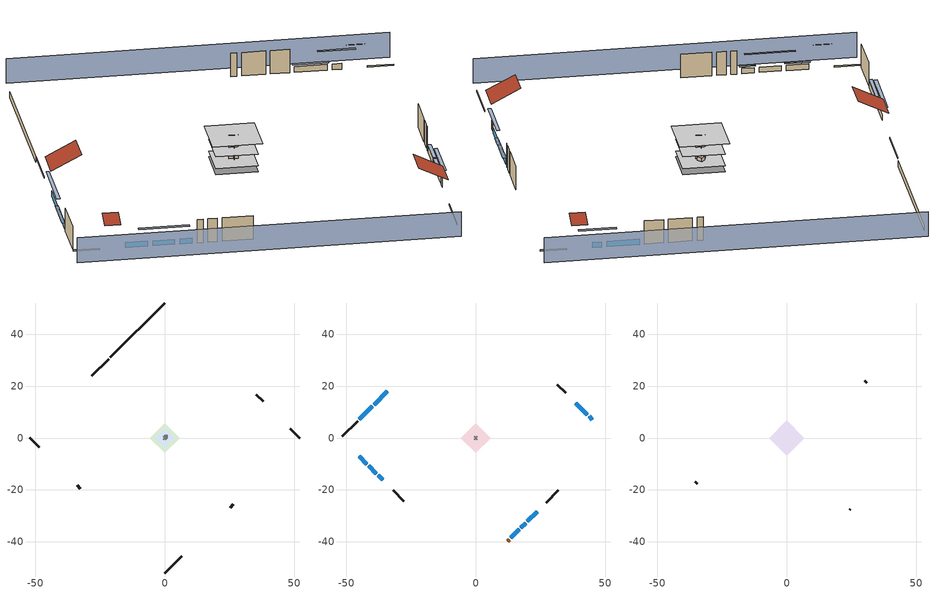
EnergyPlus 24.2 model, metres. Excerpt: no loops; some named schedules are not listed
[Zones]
central ac and furnace airloop ret air zone
 floor adiabatic (AdiabaticConst): 0,0 0,1 1,1 1,0 z0
 wall adiabatic (AdiabaticConst): 0,1 0,0 1,0 1,1 0,1 z0:1
 ceiling adiabatic (AdiabaticConst): 1,0 1,1 0,1 0,0 z1
crawlspace - vented
 floor foundation (Slab2 construction): -5.72,0 0,5.72 5.72,0 0,-5.72 z-0.91
 wall outside (RimJoist1 construction): -21.69,30.47 -28.18,23.99 z0.3:0.61
 wall outside (RimJoist2 construction): 52.17,0 48.57,3.6 z0.3:0.61
 wall outside (RimJoist3 construction): 0,-52.17 6.49,-45.68 z0.3:0.61
 wall outside (RimJoist4 construction): -52.17,0 -48.57,-3.6 z0.3:0.61
 wall foundation (FoundationWall1 construction): 0,52.17 -21.04,31.13 z-0.91:0.3
garage
 floor foundation (Slab1 construction): -3.66,0 0,3.66 3.66,0 0,-3.66 z0
 wall outside (Wall1 construction): 38.02,14.15 35.43,16.73 z0.3:5.18
 wall outside (Wall12 construction): -33.88,-18.29 -32.58,-19.58 z0.3:5.18
 wall outside (Wall2 construction): 25.26,-26.91 26.55,-25.62 z0.3:5.18
 wall to conditioned space (Wall5 construction Reversed): 0.65,0.65 -0.65,-0.65 z0.3:5.18
 wall to conditioned space (Wall6 construction Reversed): -0.65,0.65 0.65,-0.65 z0.3:5.18
conditioned space
 floor to crawlspace - vented (Floor1 construction): -5.72,0 0,5.72 5.72,0 0,-5.72 z0.3
 floor to garage (Floor2 construction): -3.66,0 0,3.66 3.66,0 0,-3.66 z0.3
 floor adiabatic (AdiabaticFloorConstruction): -5.72,0 0,5.72 5.72,0 0,-5.72 z2.74
 wall outside (AdiabaticWallConstruction 1): 12.29,-39.87 12.94,-39.23 z0.3:2.34
 wall outside (AdiabaticWallConstruction): -34.19,17.98 -39.24,12.92 / -39.9,12.27 -44.95,7.21 / 13.6,-38.57 16.82,-35.34 z0.3:1.52; -45.09,-7.07 -42.06,-10.11 / 17.48,-34.69 19.25,-32.91 / -41.4,-10.77 -38.36,-13.8 z0.3:1.43; 45.09,7.07 43.8,8.36 / 43.15,9.02 38.68,13.49 / 19.91,-32.26 23.7,-28.47 z0.3:1.49; -37.71,-14.46 -35.98,-16.18 z0.3:1.4
 wall outside (Wall3 construction): -45.61,6.56 -51.51,0.66 z0.3:5.18
 wall outside (Wall4 construction): 34.78,17.39 31.5,20.67 z0.3:5.18
 wall outside (Wall7 construction): 27.21,-24.96 31.93,-20.24 z0.3:5.18
 wall outside (Wall8 construction): -31.93,-20.24 -27.74,-24.42 z0.3:5.18
 window (WindowConstruction): -34.19,17.98 -39.24,12.92 z0.3:1.52
 window (WindowConstruction 9): -45.09,-7.07 -42.06,-10.11 z0.3:1.43
 window (WindowConstruction 1): -39.9,12.27 -44.95,7.21 z0.3:1.52
 window (WindowConstruction 2): 45.09,7.07 43.8,8.36 z0.3:1.49
 window (WindowConstruction 3): 43.15,9.02 38.68,13.49 z0.3:1.49
 window (WindowConstruction 4): 13.6,-38.57 16.82,-35.34 z0.3:1.52
 window (WindowConstruction 5): 17.48,-34.69 19.25,-32.91 z0.3:1.43
 window (WindowConstruction 6): 19.91,-32.26 23.7,-28.47 z0.3:1.49
 window (WindowConstruction 7): -41.4,-10.77 -38.36,-13.8 z0.3:1.43
 window (WindowConstruction 8): -37.71,-14.46 -35.98,-16.18 z0.3:1.4
 door (Door): 12.29,-39.87 12.94,-39.23 z0.3:2.34
 ceiling adiabatic (AdiabaticFloorConstruction): 0,-5.72 5.72,0 0,5.72 -5.72,0 z2.74
attic - vented
 floor to conditioned space (Floor3 construction Reversed): -6.79,0 0,6.79 6.79,0 0,-6.79 z5.18
 wall outside (Wall10 construction): -35.33,-16.84 -34.53,-17.63 z0.3:5.18
 wall outside (Wall11 construction): 24.36,-27.81 24.6,-27.57 z0.3:5.18
 wall outside (Wall9 construction): 30.84,21.32 30.05,22.12 z0.3:5.18
 roof outside (Roof1 construction): -33.53,18.63,5.18 -29.33,14.43,8.15 -24.64,19.13,8.15 -28.84,23.33,5.18
 roof outside (Roof2 construction): 45.75,6.42,5.18 43.81,4.48,6.55 45.98,2.32,6.55 47.91,4.26,5.18
 roof outside (Roof3 construction): -45.75,-6.42,5.18 -43.81,-4.48,6.55 -45.98,-2.32,6.55 -47.91,-4.26,5.18
 roof outside (Roof4 construction): 11.64,-40.53,5.18 7.62,-36.51,8.02 3.13,-41,8.02 7.14,-45.02,5.18
shading: -55.4,-3.23 -3.23,-55.4 / 55.4,3.23 3.23,55.4 z0:5.18; -41.18,10.98 -32.25,19.92 -32.68,20.35 -41.61,11.41 z4.27; -41.84,-10.33 -45.31,-6.86 -45.74,-7.29 -42.27,-10.76 z1.74; -45.17,7 -39.68,12.48 -40.12,12.91 -45.6,7.43 z1.83; 41.86,10.3 47.03,5.14 47.46,5.57 42.3,10.73 z4.24; 38.46,13.71 43.36,8.8 43.79,9.23 38.89,14.14 z1.8; 18.76,-33.4 11.66,-40.51 12.09,-40.94 19.19,-33.83 z4.27; 19.47,-32.7 17.27,-34.9 17.7,-35.33 19.9,-33.13 z1.74; 23.92,-28.25 19.69,-32.47 20.12,-32.9 24.35,-28.68 z1.8; -36.43,-15.74 -43.34,-8.83 -43.77,-9.26 -36.86,-16.17 z4.18; -35.77,-16.4 -37.92,-14.24 -38.35,-14.67 -36.2,-16.83 z1.71
[Building]
Building 1: Terrain=Suburbs
[Site:Location]
Portland Intl Arpt_OR: Latitude {deg}=45.59; Longitude {deg}=-122.6; Time Zone {hr}=-8; Elevation {m}=33; Keep Site Location Information=Yes
[Site:GroundTemperature:Shallow]
10.2558, 8.96328, 8.85977, 9.47314, 11.9355, 14.3863, 16.5111, 17.8571, 17.9714, 16.8767, 14.8061, 12.4304
[Site:WaterMainsTemperature]
Calculation Method=Schedule; Temperature Schedule=mains temperature schedule
[Material] Roughness=Rough; Thermal Absorptance=0.9
Name | Thickness {m} | Conductivity {W/m-K} | Density {kg/m3} | Specific Heat {J/kg-K} | Solar Absorptance | Visible Absorptance
asphalt or fiberglass shingles | 0.00635 | 0.162714 | 1121.4 | 1465.45 | 0.85 | 0.85
ceiling loosefill ins | 0.0846667 | 0.0480833 | 16.02 | 1046.75 | 0.7 | 0.7
ceiling stud and cavity | 0.1397 | 0.0920385 | 65.682 | 1177.47 | 0.7 | 0.7
concrete 4.0 in. | 0.1016 | 1.803125 | 2242.8 | 837.4 | 0.7 | 0.7
concrete 8.0 in. | 0.2032 | 1.803125 | 2242.8 | 837.4 | 0.7 | 0.7
door material | 0.04445 | 0.0612267 | 512.64 | 1214.23 | 0.7 | 0.7
floor covering | 0.0127 | 0.0433444 | 54.468 | 1339.84 | 0.6 | 0.6
floor rigid ins | 0.051816 | 0.029427 | 32.04 | 1214.23 | 0.7 | 0.7
floor rigid ins 1; wall rigid ins | 0.512978 | 0.029427 | 32.04 | 1214.23 | 0.7 | 0.7
floor stud and cavity | 0.1397 | 0.0972396 | 92.3553 | 1139.71 | 0.7 | 0.7
floor stud and cavity 1 | 0.1397 | 1.75129 | 37.0049 | 1207.88 | 0.7 | 0.7
furniture material conditioned space 1; furniture material garage 1 | 0.1524 | 0.115458 | 640.8 | 1214.23 | 0.6 | 0.6
gypsum board | 0.0127 | 0.160291 | 801 | 837.4 | 0.6 | 0.6
osb sheathing 0.5 in. | 0.0127 | 0.115458 | 512.64 | 1214.23 | 0.6 | 0.6
osb sheathing 0.5 in. 1; osb sheathing 0.5 in. 2; osb sheathing 0.5 in. 3 | 0.0127 | 0.115458 | 512.64 | 1214.23 | 0.7 | 0.7
osb sheathing 0.75 in. | 0.01905 | 0.115458 | 512.64 | 1214.23 | 0.7 | 0.7
rim joist stud and cavity | 0.0508 | 0.178688 | 50.32683 | 1063.81 | 0.6 | 0.6
roof rigid ins | 0.00281632 | 0.029427 | 32.04 | 1214.23 | 0.7 | 0.7
soil 0.5 in. | 0.0127 | 1.3848 | 1842.3 | 418.7 | 0.7 | 0.7
wall stud and cavity | 0.1397 | 0.727959 | 139.0536 | 1170.24 | 0.6 | 0.6
wall stud and cavity 1 | 0.1397 | 0.0951301 | 139.0536 | 1170.24 | 0.7 | 0.7
wall stud and cavity 2 | 0.1397 | 0.0856282 | 139.0536 | 1170.24 | 0.7 | 0.7
wall stud and cavity 3 | 0.0889 | 0.380278 | 52.3479 | 1209.89 | 0.7 | 0.7
wall stud and cavity 4 | 0.0889 | 0.391764 | 83.0341 | 1211.67 | 0.7 | 0.7
wood siding | 0.0254 | 0.102417 | 544.68 | 1172.36 | 0.85 | 0.85
wood siding 1; wood siding 2 | 0.0254 | 0.102417 | 544.68 | 1172.36 | 0.7 | 0.7
[Material:NoMass]
Adiabatic: Roughness=Rough; Thermal Resistance {m2-K/W}=176.1; Thermal Absorptance=0.9; Solar Absorptance=0.7; Visible Absorptance=0.7
[WindowMaterial:SimpleGlazingSystem]
WindowMaterial: U-Factor {W/m2-K}=4.76952; Solar Heat Gain Coefficient=0.63
[Construction]
AdiabaticConst: Adiabatic
AdiabaticFloorConstruction: floor stud and cavity 1, floor rigid ins 1, osb sheathing 0.75 in., floor covering
AdiabaticWallConstruction: wood siding 1, wall rigid ins, wall stud and cavity 3, gypsum board
AdiabaticWallConstruction 1: wood siding 2, wall rigid ins, wall stud and cavity 3, gypsum board
Door: door material
Floor1 construction; Floor2 construction: floor stud and cavity, floor rigid ins, osb sheathing 0.75 in., floor covering
Floor3 construction Reversed: gypsum board, ceiling stud and cavity, ceiling loosefill ins
FoundationWall1 construction: concrete 8.0 in.
furniture construction conditioned space 1: furniture material conditioned space 1
furniture construction garage 1: furniture material garage 1
PartitionWallConstruction: gypsum board, wall stud and cavity 4, gypsum board
RimJoist1 construction; RimJoist2 construction; RimJoist3 construction; RimJoist4 construction: wood siding, rim joist stud and cavity
Roof1 construction; Roof2 construction; Roof3 construction; Roof4 construction: asphalt or fiberglass shingles, roof rigid ins, osb sheathing 0.5 in.
Slab1 construction: concrete 4.0 in.
Slab2 construction: soil 0.5 in.
Wall1 construction; Wall2 construction: wood siding, osb sheathing 0.5 in. 1, wall stud and cavity
Wall10 construction; Wall11 construction; Wall12 construction; Wall9 construction: wood siding, osb sheathing 0.5 in. 3, wall stud and cavity
Wall3 construction; Wall4 construction: wood siding, osb sheathing 0.5 in. 1, wall stud and cavity 1, gypsum board
Wall5 construction Reversed: gypsum board, wall stud and cavity 2, osb sheathing 0.5 in. 2
Wall6 construction Reversed: gypsum board, wall stud and cavity 2, osb sheathing 0.5 in. 3
Wall7 construction; Wall8 construction: wood siding, osb sheathing 0.5 in. 3, wall stud and cavity 1, gypsum board
WindowConstruction; WindowConstruction 1; WindowConstruction 2; WindowConstruction 3; WindowConstruction 4; WindowConstruction 5; WindowConstruction 6; WindowConstruction 7; WindowConstruction 8; WindowConstruction 9: WindowMaterial
[Zone] Multiplier=1
Name | Volume {m3} | Part of Total Floor Area
attic - vented | 66.0439 | Yes
central ac and furnace airloop ret air zone | 1 | No
conditioned space | 384.656 | Yes
crawlspace - vented | 79.8535 | Yes
garage | 65.242 | Yes
[Space]
Name | Zone | Volume {m3} | Space Type
attic - vented 1 | attic - vented | 66.0439
central ac and furnace airloop ret air space | central ac and furnace airloop ret air zone |  | Plenum Space Type
conditioned space 1 | conditioned space | 384.656
crawlspace - vented 1 | crawlspace - vented | 79.8535
garage 1 | garage | 65.242
[ZoneInfiltration:EffectiveLeakageArea] Schedule=Always On Discrete
Name | Zone or Space | Effective Air Leakage Area {cm2} | Stack Coefficient | Wind Coefficient
infil attic - vented 1 | attic - vented 1 | 3074.78 | 0.000149348 | 4.23702e-05
infil garage 1 | garage 1 | 339.796 | 0.000129147 | 4.64657e-05
[ZoneMixing] Schedule=Always On Continuous; Design Flow Rate Calculation Method=Flow/Zone; Design Flow Rate {m3/s}=0
Name | Zone or Space | Source Zone or Space
whole house fan mix | attic - vented | conditioned space
central ac and furnace airloop_0 ZoneMixDZToCond mix | conditioned space | crawlspace - vented
central ac and furnace airloop_0 ZoneMixCondToDZ mix | crawlspace - vented | conditioned space
[SpaceList]
Plenum Space Type: central ac and furnace airloop ret air space
[OtherEquipment] Design Level Calculation Method=EquipmentLevel
Name | Fuel Type | Zone or ZoneList or Space or SpaceList | Schedule | Design Level {W} | Fraction Latent | Fraction Radiant | Fraction Lost
central ac and furnace airloop_0 RetCondToRP; central ac and furnace airloop_0 RetSensLkToRP | None | central ac and furnace airloop ret air space | Always On Discrete | 0 | 0 | 0 | 0
central ac and furnace airloop_0 RetLatLkToRP | None | central ac and furnace airloop ret air space | Always On Discrete | 0 | 1 | 0 | 0
central ac and furnace airloop_0 SupCondToLv; central ac and furnace airloop_0 SupSensLkToCond; mech vent house fan sensible load | None | conditioned space 1 | Always On Discrete | 0 | 0 | 0 | 0
central ac and furnace airloop_0 SupLatLkToCond; mech vent house fan latent load | None | conditioned space 1 | Always On Discrete | 0 | 1 | 0 | 0
clothes dryer 1 | Electricity | conditioned space 1 | clothes_dryer | 0 | 0.015 | 0.081 | 0.85
cooking range 1 | Electricity | conditioned space 1 | cooking_range | 0 | 0.08 | 0.432 | 0.2
general water use latent | None | conditioned space 1 | general water use schedule | 81.0615 | 1 | 0 | 0
general water use sensible | None | conditioned space 1 | general water use schedule | -79.8895 | 0 | 0.6 | 0
central ac and furnace airloop_0 RetCondToDZ; central ac and furnace airloop_0 SupCondToDZ; central ac and furnace airloop_0 SupSensLkToDZ | None | crawlspace - vented 1 | Always On Discrete | 0 | 0 | 0 | 0
central ac and furnace airloop_0 SupLatLkToDZ | None | crawlspace - vented 1 | Always On Discrete | 0 | 1 | 0 | 0
water heater energy adjustment1 | Electricity | garage 1 | Always On Discrete | 0.01 | 0 | 0 | 1
water heater lat | None | garage 1 | Always On Discrete | 0 | 1 | 0 | 0
water heater sens | None | garage 1 | Always On Discrete | 0 | 0 | 0 | 0
[SurfaceProperty:IncidentSolarMultiplier] Incident Solar Multiplier=1; Incident Solar Multiplier Schedule=trans schedule winter=0.85 summer=0.7
Window1; Window10; Window2; Window3; Window4; Window5; Window6; Window7; Window8; Window9
[InternalMass]
Name | Construction | Zone or ZoneList | Space or SpaceList | Surface Area {m2}
furniture mass conditioned space 1 | furniture construction conditioned space 1 | conditioned space | conditioned space 1 | 63.09974
partition wall mass | PartitionWallConstruction | conditioned space | conditioned space 1 | 157.749
furniture mass garage 1 | furniture construction garage 1 | garage | garage 1 | 2.67561
[Lights] Design Level Calculation Method=LightingLevel; Return Air Fraction=0; Fraction Radiant=0.6; Fraction Visible=0.2; Fraction Replaceable=1
Name | Zone or ZoneList or Space or SpaceList | Schedule | Lighting Level {W}
interior lighting | conditioned space 1 | lighting_interior | 284.807
garage lighting | garage 1 | lighting_garage | 9.98471
[People]
occupants: Zone or ZoneList or Space or SpaceList=conditioned space 1; Number of People Schedule=occupants; Number of People Calculation Method=People; Number of People=4; Fraction Radiant=0.314171; Sensible Heat Fraction=0.56303; Activity Level Schedule=occupants activity schedule; Carbon Dioxide Generation Rate {m3/s-W}=0; Enable ASHRAE 55 Comfort Warnings=No; Mean Radiant Temperature Calculation Type=EnclosureAveraged
[ElectricEquipment] Design Level Calculation Method=EquipmentLevel
Name | Zone or ZoneList or Space or SpaceList | Schedule | Design Level {W} | Fraction Latent | Fraction Radiant | Fraction Lost
ceiling fan | conditioned space 1 | ceiling_fan | 16.7833 | 0 | 0.558 | 0
clothes dryer | conditioned space 1 | clothes_dryer | 2974.67 | 0.015 | 0.081 | 0.85
clothes washer | conditioned space 1 | clothes_washer | 296.856 | 0.03 | 0.162 | 0.7
cooking range | conditioned space 1 | cooking_range | 1474.45 | 0.08 | 0.432 | 0.2
dishwasher | conditioned space 1 | dishwasher | 560.724 | 0.3 | 0.18 | 0.4
fridge | conditioned space 1 | fridge schedule | 43.7215 | 0 | 0.6 | 0
mech vent bath fan 0 | conditioned space 1 | mech vent bath fan 0 schedule | 30 | 0 | 0 | 1
mech vent house fan | conditioned space 1 | mech vent house fan schedule | 0 | 0 | 0 | 1
mech vent house fan cfis | conditioned space 1 | mech vent house fan cfis schedule | 0 | 0 | 0 | 0
mech vent range fan 0 | conditioned space 1 | mech vent range fan 0 schedule | 30 | 0 | 0 | 1
misc plug loads | conditioned space 1 | plug_loads_other | 410.521 | 0.021 | 0.558 | 0.049
misc tv | conditioned space 1 | plug_loads_tv | 742.849 | 0 | 0.6 | 0
whole house fan | conditioned space 1 | Always On Discrete | 0 | 0 | 0 | 1
freezer | garage 1 | freezer schedule | 194.914 | 0 | 0.6 | 0
[ZoneInfiltration:DesignFlowRate] Schedule=Always On Discrete
Name | Zone or ZoneList or Space or SpaceList | Design Flow Rate Calculation Method | Design Flow Rate {m3/s} | Air Changes per Hour {1/hr} | Constant Term Coefficient | Temperature Term Coefficient | Velocity Term Coefficient | Velocity Squared Term Coefficient
infil flow; natural vent flow; whole house fan flow | conditioned space 1 | Flow/Zone | 0
crawlspace_vented 1 duct leakage imbalance infil flow | crawlspace - vented 1 | Flow/Zone | 0
infil crawlspace - vented 1 | crawlspace - vented 1 | AirChanges/Hour |  | 2.6013 | 1 | 0 | 0 | 0
[SurfaceProperty:ExposedFoundationPerimeter] Exposed Perimeter Calculation Method=TotalExposedPerimeter
Name | Total Exposed Perimeter {m}
Slab2 | 29.74848
Slab1 | 14.6304
[AirLoopHVAC:ReturnPlenum]
Air Loop HVAC Return Plenum 1: Zone=central ac and furnace airloop ret air zone
[Foundation:Kiva] Wall Depth Below Slab {m}=0.2032
Name | Initial Indoor Air Temperature {C} | Wall Height Above Grade {m}
Foundation Kiva 1 | 13.4258 | 0.1016
Foundation Kiva 2 | 7.91658 | 0.3048
[Foundation:Kiva:Settings]
Soil Conductivity {W/m-K}=1.3848; Soil Density {kg/m3}=1842.3; Soil Specific Heat {J/kg-K}=418.7; Ground Solar Absorptivity=0.9; Ground Thermal Absorptivity=0.9; Ground Surface Roughness {m}=0.03; Far-Field Width {m}=40; Deep-Ground Boundary Condition=ZeroFlux; Deep-Ground Depth {m}=40; Minimum Cell Dimension {m}=0.2; Maximum Cell Growth Coefficient=3; Simulation Timestep=Timestep
[Exterior:Lights]
exterior lighting: Schedule=exterior lighting schedule; Design Level {W}=7.09205
[EnergyManagementSystem:Sensor]
Name | Output:Variable or Output:Meter Index Key | Output:Variable or Output:Meter
central_ac_and_furnace_airloop_0_DZ_T_s | crawlspace - vented | Zone Air Temperature
central_ac_and_furnace_airloop_0_DZ_W_s | crawlspace - vented | Zone Mean Air Humidity Ratio
water_heater_amb_rh | garage | Zone Air Relative Humidity
water_heater_amb_temp | garage | Zone Mean Air Temperature
[Schedule:Constant]
Name | Hourly Value
Always On Continuous; Always On Discrete; mech vent house fan schedule; mech vent house fan cfis schedule | 1
occupants activity schedule | 117.228
fridge schedule | 0
[Schedule:Week:Daily]
trans schedule winter=0.85 summer=0.7 Week Rule - Jan1-May26: trans schedule winter=0.85 summer=0.7 day, trans schedule winter=0.85 summer=0.7 day, trans schedule winter=0.85 summer=0.7 day, trans schedule winter=0.85 summer=0.7 day, trans schedule winter=0.85 summer=0.7 day, trans schedule winter=0.85 summer=0.7 day, trans schedule winter=0.85 summer=0.7 day, trans schedule winter=0.85 summer=0.7 default day, trans schedule winter=0.85 summer=0.7 default day, trans schedule winter=0.85 summer=0.7 default day, trans schedule winter=0.85 summer=0.7 default day, trans schedule winter=0.85 summer=0.7 default day
trans schedule winter=0.85 summer=0.7 Week Rule - May27-Jun2: trans schedule winter=0.85 summer=0.7 day, trans schedule winter=0.85 summer=0.7 day, trans schedule winter=0.85 summer=0.7 day, trans schedule winter=0.85 summer=0.7 day, trans schedule winter=0.85 summer=0.7 day, trans schedule winter=0.85 summer=0.7 day 1, trans schedule winter=0.85 summer=0.7 day 1, trans schedule winter=0.85 summer=0.7 default day, trans schedule winter=0.85 summer=0.7 default day, trans schedule winter=0.85 summer=0.7 default day, trans schedule winter=0.85 summer=0.7 default day, trans schedule winter=0.85 summer=0.7 default day
trans schedule winter=0.85 summer=0.7 Week Rule - Jun3-Sep29: trans schedule winter=0.85 summer=0.7 day 1, trans schedule winter=0.85 summer=0.7 day 1, trans schedule winter=0.85 summer=0.7 day 1, trans schedule winter=0.85 summer=0.7 day 1, trans schedule winter=0.85 summer=0.7 day 1, trans schedule winter=0.85 summer=0.7 day 1, trans schedule winter=0.85 summer=0.7 day 1, trans schedule winter=0.85 summer=0.7 default day, trans schedule winter=0.85 summer=0.7 default day, trans schedule winter=0.85 summer=0.7 default day, trans schedule winter=0.85 summer=0.7 default day, trans schedule winter=0.85 summer=0.7 default day
trans schedule winter=0.85 summer=0.7 Week Rule - Sep30-Oct6: trans schedule winter=0.85 summer=0.7 day 1, trans schedule winter=0.85 summer=0.7 day 2, trans schedule winter=0.85 summer=0.7 day 2, trans schedule winter=0.85 summer=0.7 day 2, trans schedule winter=0.85 summer=0.7 day 2, trans schedule winter=0.85 summer=0.7 day 2, trans schedule winter=0.85 summer=0.7 day 2, trans schedule winter=0.85 summer=0.7 default day, trans schedule winter=0.85 summer=0.7 default day, trans schedule winter=0.85 summer=0.7 default day, trans schedule winter=0.85 summer=0.7 default day, trans schedule winter=0.85 summer=0.7 default day
trans schedule winter=0.85 summer=0.7 Week Rule - Oct7-Dec31: trans schedule winter=0.85 summer=0.7 day 2, trans schedule winter=0.85 summer=0.7 day 2, trans schedule winter=0.85 summer=0.7 day 2, trans schedule winter=0.85 summer=0.7 day 2, trans schedule winter=0.85 summer=0.7 day 2, trans schedule winter=0.85 summer=0.7 day 2, trans schedule winter=0.85 summer=0.7 day 2, trans schedule winter=0.85 summer=0.7 default day, trans schedule winter=0.85 summer=0.7 default day, trans schedule winter=0.85 summer=0.7 default day, trans schedule winter=0.85 summer=0.7 default day, trans schedule winter=0.85 summer=0.7 default day
mech vent bath fan 0 schedule Week Rule - Jan1-Dec31: mech vent bath fan 0 schedule day, mech vent bath fan 0 schedule day, mech vent bath fan 0 schedule day, mech vent bath fan 0 schedule day, mech vent bath fan 0 schedule day, mech vent bath fan 0 schedule day, mech vent bath fan 0 schedule day, mech vent bath fan 0 schedule default day, mech vent bath fan 0 schedule default day, mech vent bath fan 0 schedule default day, mech vent bath fan 0 schedule default day, mech vent bath fan 0 schedule default day
mech vent range fan 0 schedule Week Rule - Jan1-Dec31: mech vent range fan 0 schedule day, mech vent range fan 0 schedule day, mech vent range fan 0 schedule day, mech vent range fan 0 schedule day, mech vent range fan 0 schedule day, mech vent range fan 0 schedule day, mech vent range fan 0 schedule day, mech vent range fan 0 schedule default day, mech vent range fan 0 schedule default day, mech vent range fan 0 schedule default day, mech vent range fan 0 schedule default day, mech vent range fan 0 schedule default day
general water use schedule Week Rule - Jan1-Dec31: general water use schedule day, general water use schedule day, general water use schedule day, general water use schedule day, general water use schedule day, general water use schedule day, general water use schedule day, general water use schedule default day, general water use schedule default day, general water use schedule default day, general water use schedule default day, general water use schedule default day
freezer schedule Week Rule - Jan1-Jan27: freezer schedule day, freezer schedule day, freezer schedule day, freezer schedule day, freezer schedule day, freezer schedule day, freezer schedule day, freezer schedule default day, freezer schedule default day, freezer schedule default day, freezer schedule default day, freezer schedule default day
freezer schedule Week Rule - Jan28-Feb3: freezer schedule day, freezer schedule day, freezer schedule day, freezer schedule day, freezer schedule day 1, freezer schedule day 1, freezer schedule day 1, freezer schedule default day, freezer schedule default day, freezer schedule default day, freezer schedule default day, freezer schedule default day
freezer schedule Week Rule - Feb4-Feb24: freezer schedule day 1, freezer schedule day 1, freezer schedule day 1, freezer schedule day 1, freezer schedule day 1, freezer schedule day 1, freezer schedule day 1, freezer schedule default day, freezer schedule default day, freezer schedule default day, freezer schedule default day, freezer schedule default day
freezer schedule Week Rule - Feb25-Mar3: freezer schedule day 1, freezer schedule day 1, freezer schedule day 1, freezer schedule day 1, freezer schedule day 2, freezer schedule day 2, freezer schedule day 2, freezer schedule default day, freezer schedule default day, freezer schedule default day, freezer schedule default day, freezer schedule default day
freezer schedule Week Rule - Mar4-May26: freezer schedule day 2, freezer schedule day 2, freezer schedule day 2, freezer schedule day 2, freezer schedule day 2, freezer schedule day 2, freezer schedule day 2, freezer schedule default day, freezer schedule default day, freezer schedule default day, freezer schedule default day, freezer schedule default day
freezer schedule Week Rule - May27-Jun2: freezer schedule day 2, freezer schedule day 2, freezer schedule day 2, freezer schedule day 2, freezer schedule day 2, freezer schedule day 3, freezer schedule day 3, freezer schedule default day, freezer schedule default day, freezer schedule default day, freezer schedule default day, freezer schedule default day
freezer schedule Week Rule - Jun3-Sep29: freezer schedule day 3, freezer schedule day 3, freezer schedule day 3, freezer schedule day 3, freezer schedule day 3, freezer schedule day 3, freezer schedule day 3, freezer schedule default day, freezer schedule default day, freezer schedule default day, freezer schedule default day, freezer schedule default day
freezer schedule Week Rule - Sep30-Oct6: freezer schedule day 3, freezer schedule day 4, freezer schedule day 4, freezer schedule day 4, freezer schedule day 4, freezer schedule day 4, freezer schedule day 4, freezer schedule default day, freezer schedule default day, freezer schedule default day, freezer schedule default day, freezer schedule default day
freezer schedule Week Rule - Oct7-Oct27: freezer schedule day 4, freezer schedule day 4, freezer schedule day 4, freezer schedule day 4, freezer schedule day 4, freezer schedule day 4, freezer schedule day 4, freezer schedule default day, freezer schedule default day, freezer schedule default day, freezer schedule default day, freezer schedule default day
freezer schedule Week Rule - Oct28-Nov3: freezer schedule day 4, freezer schedule day 4, freezer schedule day 4, freezer schedule day 4, freezer schedule day 5, freezer schedule day 5, freezer schedule day 5, freezer schedule default day, freezer schedule default day, freezer schedule default day, freezer schedule default day, freezer schedule default day
freezer schedule Week Rule - Nov4-Nov24: freezer schedule day 5, freezer schedule day 5, freezer schedule day 5, freezer schedule day 5, freezer schedule day 5, freezer schedule day 5, freezer schedule day 5, freezer schedule default day, freezer schedule default day, freezer schedule default day, freezer schedule default day, freezer schedule default day
freezer schedule Week Rule - Nov25-Dec1: freezer schedule day 5, freezer schedule day 5, freezer schedule day 5, freezer schedule day 5, freezer schedule day 5, freezer schedule day 5, freezer schedule day 6, freezer schedule default day, freezer schedule default day, freezer schedule default day, freezer schedule default day, freezer schedule default day
freezer schedule Week Rule - Dec2-Dec31: freezer schedule day 6, freezer schedule day 6, freezer schedule day 6, freezer schedule day 6, freezer schedule day 6, freezer schedule day 6, freezer schedule day 6, freezer schedule default day, freezer schedule default day, freezer schedule default day, freezer schedule default day, freezer schedule default day
exterior lighting schedule Week Rule - Jan1-Jan27: exterior lighting schedule day, exterior lighting schedule day, exterior lighting schedule day, exterior lighting schedule day, exterior lighting schedule day, exterior lighting schedule day, exterior lighting schedule day, exterior lighting schedule default day, exterior lighting schedule default day, exterior lighting schedule default day, exterior lighting schedule default day, exterior lighting schedule default day
exterior lighting schedule Week Rule - Jan28-Feb3: exterior lighting schedule day, exterior lighting schedule day, exterior lighting schedule day, exterior lighting schedule day, exterior lighting schedule day 1, exterior lighting schedule day 1, exterior lighting schedule day 1, exterior lighting schedule default day, exterior lighting schedule default day, exterior lighting schedule default day, exterior lighting schedule default day, exterior lighting schedule default day
exterior lighting schedule Week Rule - Feb4-Feb24: exterior lighting schedule day 1, exterior lighting schedule day 1, exterior lighting schedule day 1, exterior lighting schedule day 1, exterior lighting schedule day 1, exterior lighting schedule day 1, exterior lighting schedule day 1, exterior lighting schedule default day, exterior lighting schedule default day, exterior lighting schedule default day, exterior lighting schedule default day, exterior lighting schedule default day
exterior lighting schedule Week Rule - Feb25-Mar3: exterior lighting schedule day 1, exterior lighting schedule day 1, exterior lighting schedule day 1, exterior lighting schedule day 1, exterior lighting schedule day 2, exterior lighting schedule day 2, exterior lighting schedule day 2, exterior lighting schedule default day, exterior lighting schedule default day, exterior lighting schedule default day, exterior lighting schedule default day, exterior lighting schedule default day
exterior lighting schedule Week Rule - Mar4-Mar31: exterior lighting schedule day 2, exterior lighting schedule day 2, exterior lighting schedule day 2, exterior lighting schedule day 2, exterior lighting schedule day 2, exterior lighting schedule day 2, exterior lighting schedule day 2, exterior lighting schedule default day, exterior lighting schedule default day, exterior lighting schedule default day, exterior lighting schedule default day, exterior lighting schedule default day
exterior lighting schedule Week Rule - Apr1-Apr28: exterior lighting schedule day 3, exterior lighting schedule day 3, exterior lighting schedule day 3, exterior lighting schedule day 3, exterior lighting schedule day 3, exterior lighting schedule day 3, exterior lighting schedule day 3, exterior lighting schedule default day, exterior lighting schedule default day, exterior lighting schedule default day, exterior lighting schedule default day, exterior lighting schedule default day
exterior lighting schedule Week Rule - Apr29-May5: exterior lighting schedule day 3, exterior lighting schedule day 3, exterior lighting schedule day 4, exterior lighting schedule day 4, exterior lighting schedule day 4, exterior lighting schedule day 4, exterior lighting schedule day 4, exterior lighting schedule default day, exterior lighting schedule default day, exterior lighting schedule default day, exterior lighting schedule default day, exterior lighting schedule default day
exterior lighting schedule Week Rule - May6-May26: exterior lighting schedule day 4, exterior lighting schedule day 4, exterior lighting schedule day 4, exterior lighting schedule day 4, exterior lighting schedule day 4, exterior lighting schedule day 4, exterior lighting schedule day 4, exterior lighting schedule default day, exterior lighting schedule default day, exterior lighting schedule default day, exterior lighting schedule default day, exterior lighting schedule default day
exterior lighting schedule Week Rule - May27-Jun2: exterior lighting schedule day 4, exterior lighting schedule day 4, exterior lighting schedule day 4, exterior lighting schedule day 4, exterior lighting schedule day 4, exterior lighting schedule day 5, exterior lighting schedule day 5, exterior lighting schedule default day, exterior lighting schedule default day, exterior lighting schedule default day, exterior lighting schedule default day, exterior lighting schedule default day
exterior lighting schedule Week Rule - Jun3-Jun30: exterior lighting schedule day 5, exterior lighting schedule day 5, exterior lighting schedule day 5, exterior lighting schedule day 5, exterior lighting schedule day 5, exterior lighting schedule day 5, exterior lighting schedule day 5, exterior lighting schedule default day, exterior lighting schedule default day, exterior lighting schedule default day, exterior lighting schedule default day, exterior lighting schedule default day
exterior lighting schedule Week Rule - Jul1-Jul28: exterior lighting schedule day 6, exterior lighting schedule day 6, exterior lighting schedule day 6, exterior lighting schedule day 6, exterior lighting schedule day 6, exterior lighting schedule day 6, exterior lighting schedule day 6, exterior lighting schedule default day, exterior lighting schedule default day, exterior lighting schedule default day, exterior lighting schedule default day, exterior lighting schedule default day
exterior lighting schedule Week Rule - Jul29-Aug4: exterior lighting schedule day 6, exterior lighting schedule day 6, exterior lighting schedule day 6, exterior lighting schedule day 7, exterior lighting schedule day 7, exterior lighting schedule day 7, exterior lighting schedule day 7, exterior lighting schedule default day, exterior lighting schedule default day, exterior lighting schedule default day, exterior lighting schedule default day, exterior lighting schedule default day
exterior lighting schedule Week Rule - Aug5-Aug25: exterior lighting schedule day 7, exterior lighting schedule day 7, exterior lighting schedule day 7, exterior lighting schedule day 7, exterior lighting schedule day 7, exterior lighting schedule day 7, exterior lighting schedule day 7, exterior lighting schedule default day, exterior lighting schedule default day, exterior lighting schedule default day, exterior lighting schedule default day, exterior lighting schedule default day
[Schedule:Year]
trans schedule winter=0.85 summer=0.7: trans schedule winter=0.85 summer=0.7 Week Rule - Jan1-May26, 1, 1, 5, 26, trans schedule winter=0.85 summer=0.7 Week Rule - May27-Jun2, 5, 27, 6, 2, trans schedule winter=0.85 summer=0.7 Week Rule - Jun3-Sep29, 6, 3, 9, 29, trans schedule winter=0.85 summer=0.7 Week Rule - Sep30-Oct6, 9, 30, 10, 6, trans schedule winter=0.85 summer=0.7 Week Rule - Oct7-Dec31, 10, 7, 12, 31
mech vent bath fan 0 schedule: mech vent bath fan 0 schedule Week Rule - Jan1-Dec31, 1, 1, 12, 31
mech vent range fan 0 schedule: mech vent range fan 0 schedule Week Rule - Jan1-Dec31, 1, 1, 12, 31
general water use schedule: general water use schedule Week Rule - Jan1-Dec31, 1, 1, 12, 31
freezer schedule: freezer schedule Week Rule - Jan1-Jan27, 1, 1, 1, 27, freezer schedule Week Rule - Jan28-Feb3, 1, 28, 2, 3, freezer schedule Week Rule - Feb4-Feb24, 2, 4, 2, 24, freezer schedule Week Rule - Feb25-Mar3, 2, 25, 3, 3, freezer schedule Week Rule - Mar4-May26, 3, 4, 5, 26, freezer schedule Week Rule - May27-Jun2, 5, 27, 6, 2, freezer schedule Week Rule - Jun3-Sep29, 6, 3, 9, 29, freezer schedule Week Rule - Sep30-Oct6, 9, 30, 10, 6, freezer schedule Week Rule - Oct7-Oct27, 10, 7, 10, 27, freezer schedule Week Rule - Oct28-Nov3, 10, 28, 11, 3, freezer schedule Week Rule - Nov4-Nov24, 11, 4, 11, 24, freezer schedule Week Rule - Nov25-Dec1, 11, 25, 12, 1, freezer schedule Week Rule - Dec2-Dec31, 12, 2, 12, 31
exterior lighting schedule: exterior lighting schedule Week Rule - Jan1-Jan27, 1, 1, 1, 27, exterior lighting schedule Week Rule - Jan28-Feb3, 1, 28, 2, 3, exterior lighting schedule Week Rule - Feb4-Feb24, 2, 4, 2, 24, exterior lighting schedule Week Rule - Feb25-Mar3, 2, 25, 3, 3, exterior lighting schedule Week Rule - Mar4-Mar31, 3, 4, 3, 31, exterior lighting schedule Week Rule - Apr1-Apr28, 4, 1, 4, 28, exterior lighting schedule Week Rule - Apr29-May5, 4, 29, 5, 5, exterior lighting schedule Week Rule - May6-May26, 5, 6, 5, 26, exterior lighting schedule Week Rule - May27-Jun2, 5, 27, 6, 2, exterior lighting schedule Week Rule - Jun3-Jun30, 6, 3, 6, 30, exterior lighting schedule Week Rule - Jul1-Jul28, 7, 1, 7, 28, exterior lighting schedule Week Rule - Jul29-Aug4, 7, 29, 8, 4, exterior lighting schedule Week Rule - Aug5-Aug25, 8, 5, 8, 25, exterior lighting schedule Week Rule - Aug26-Sep1, 8, 26, 9, 1, exterior lighting schedule Week Rule - Sep2-Sep29, 9, 2, 9, 29, exterior lighting schedule Week Rule - Sep30-Oct6, 9, 30, 10, 6, exterior lighting schedule Week Rule - Oct7-Oct27, 10, 7, 10, 27, exterior lighting schedule Week Rule - Oct28-Nov3, 10, 28, 11, 3, exterior lighting schedule Week Rule - Nov4-Nov24, 11, 4, 11, 24, exterior lighting schedule Week Rule - Nov25-Dec1, 11, 25, 12, 1, exterior lighting schedule Week Rule - Dec2-Dec31, 12, 2, 12, 31
[Schedule:File] File=in.schedules.csv; Rows to Skip at Top=1; Number of Hours of Data=8760; Column Separator=Comma; Interpolate to Timestep=Yes; Minutes per Item=15; Adjust Schedule for Daylight Savings=Yes
Name | Column Number
lighting_interior | 5
occupants | 1
ceiling_fan | 4
clothes_dryer | 11
clothes_washer | 10
cooking_range | 12
dishwasher | 8
plug_loads_other | 2
plug_loads_tv | 3
lighting_garage | 6
[Schedule:Compact]
mains temperature schedule: Through: 01/01, For: AllDays, Until: 24:00, 13.0633, Through: 01/02, For: AllDays, Until: 24:00, 13.0189, Through: 01/03, For: AllDays, Until: 24:00, 12.975, Through: 01/04, For: AllDays, Until: 24:00, 12.9328, Through: 01/05, For: AllDays, Until: 24:00, 12.8917, Through: 01/06, For: AllDays, Until: 24:00, 12.8517, Through: 01/07, For: AllDays, Until: 24:00, 12.8122, Through: 01/08, For: AllDays, Until: 24:00, 12.7744, Through: 01/09, For: AllDays, Until: 24:00, 12.7378, Through: 01/10, For: AllDays, Until: 24:00, 12.7017, Through: 01/11, For: AllDays, Until: 24:00, 12.6672, Through: 01/12, For: AllDays, Until: 24:00, 12.6339, Through: 01/13, For: AllDays, Until: 24:00, 12.6017, Through: 01/14, For: AllDays, Until: 24:00, 12.5706, Through: 01/15, For: AllDays, Until: 24:00, 12.5411, Through: 01/16, For: AllDays, Until: 24:00, 12.5122, Through: 01/17, For: AllDays, Until: 24:00, 12.485, Through: 01/18, For: AllDays, Until: 24:00, 12.4583, Through: 01/19, For: AllDays, Until: 24:00, 12.4333, Through: 01/20, For: AllDays, Until: 24:00, 12.41, Through: 01/21, For: AllDays, Until: 24:00, 12.3872, Through: 01/22, For: AllDays, Until: 24:00, 12.3661, Through: 01/23, For: AllDays, Until: 24:00, 12.3456, Through: 01/24, For: AllDays, Until: 24:00, 12.3272, Through: 01/25, For: AllDays, Until: 24:00, 12.3094, Through: 01/26, For: AllDays, Until: 24:00, 12.2933, Through: 01/27, For: AllDays, Until: 24:00, 12.2783, Through: 01/28, For: AllDays, Until: 24:00, 12.2644, Through: 01/29, For: AllDays, Until: 24:00, 12.2517, Through: 01/30, For: AllDays, Until: 24:00, 12.2406, Through: 01/31, For: AllDays, Until: 24:00, 12.2306, Through: 02/01, For: AllDays, Until: 24:00, 12.2222, Through: 02/02, For: AllDays, Until: 24:00, 12.215, Through: 02/03, For: AllDays, Until: 24:00, 12.2089, Through: 02/04, For: AllDays, Until: 24:00, 12.2039, Through: 02/05, For: AllDays, Until: 24:00, 12.2006, Through: 02/06, For: AllDays, Until: 24:00, 12.1983, Through: 02/07, For: AllDays, Until: 24:00, 12.1978, Through: 02/08, For: AllDays, Until: 24:00, 12.1978, Through: 02/09, For: AllDays, Until: 24:00, 12.2, Through: 02/10, For: AllDays, Until: 24:00, 12.2028, Through: 02/11, For: AllDays, Until: 24:00, 12.2072, Through: 02/12, For: AllDays, Until: 24:00, 12.2128, Through: 02/13, For: AllDays, Until: 24:00, 12.2194, Through: 02/14, For: AllDays, Until: 24:00, 12.2278, Through: 02/15, For: AllDays, Until: 24:00, 12.2372, Through: 02/16, For: AllDays, Until: 24:00, 12.2483, Through: 02/17, For: AllDays, Until: 24:00, 12.26, Through: 02/18, For: AllDays, Until: 24:00, 12.2733, Through: 02/19, For: AllDays, Until: 24:00, 12.2883, Through: 02/20, For: AllDays, Until: 24:00, 12.3039, Through: 02/21, For: AllDays, Until: 24:00, 12.3211, Through: 02/22, For: AllDays, Until: 24:00, 12.3394, Through: 02/23, For: AllDays, Until: 24:00, 12.3594, Through: 02/24, For: AllDays, Until: 24:00, 12.38, Through: 02/25, For: AllDays, Until: 24:00, 12.4022, Through: 02/26, For: AllDays, Until: 24:00, 12.4256, Through: 02/27, For: AllDays, Until: 24:00, 12.4506, Through: 02/28, For: AllDays, Until: 24:00, 12.4761, Through: 03/01, For: AllDays, Until: 24:00, 12.5033, Through: 03/02, For: AllDays, Until: 24:00, 12.5317, Through: 03/03, For: AllDays, Until: 24:00, 12.5611, Through: 03/04, For: AllDays, Until: 24:00, 12.5917, Through: 03/05, For: AllDays, Until: 24:00, 12.6233, Through: 03/06, For: AllDays, Until: 24:00, 12.6567, Through: 03/07, For: AllDays, Until: 24:00, 12.6906, Through: 03/08, For: AllDays, Until: 24:00, 12.7261, Through: 03/09, For: AllDays, Until: 24:00, 12.7628, Through: 03/10, For: AllDays, Until: 24:00, 12.8, Through: 03/11, For: AllDays, Until: 24:00, 12.8389, Through: 03/12, For: AllDays, Until: 24:00, 12.8789, Through: 03/13, For: AllDays, Until: 24:00, 12.9194, Through: 03/14, For: AllDays, Until: 24:00, 12.9617, Through: 03/15, For: AllDays, Until: 24:00, 13.0044, Through: 03/16, For: AllDays, Until: 24:00, 13.0489, Through: 03/17, For: AllDays, Until: 24:00, 13.0939, Through: 03/18, For: AllDays, Until: 24:00, 13.14, Through: 03/19, For: AllDays, Until: 24:00, 13.1872, Through: 03/20, For: AllDays, Until: 24:00, 13.2356, Through: 03/21, For: AllDays, Until: 24:00, 13.285, Through: 03/22, For: AllDays, Until: 24:00, 13.335, Through: 03/23, For: AllDays, Until: 24:00, 13.3861, Through: 03/24, For: AllDays, Until: 24:00, 13.4383, Through: 03/25, For: AllDays, Until: 24:00, 13.4911, Through: 03/26, For: AllDays, Until: 24:00, 13.545, Through: 03/27, For: AllDays, Until: 24:00, 13.6, Through: 03/28, For: AllDays, Until: 24:00, 13.6556, Through: 03/29, For: AllDays, Until: 24:00, 13.7122, Through: 03/30, For: AllDays, Until: 24:00, 13.77, Through: 03/31, For: AllDays, Until: 24:00, 13.8283, Through: 04/01, For: AllDays, Until: 24:00, 13.8872, Through: 04/02, For: AllDays, Until: 24:00, 13.9472, Through: 04/03, For: AllDays, Until: 24:00, 14.0078, Through: 04/04, For: AllDays, Until: 24:00, 14.0689, Through: 04/05, For: AllDays, Until: 24:00, 14.1311, Through: 04/06, For: AllDays, Until: 24:00, 14.1944, Through: 04/07, For: AllDays, Until: 24:00, 14.2578, Through: 04/08, For: AllDays, Until: 24:00, 14.3222, Through: 04/09, For: AllDays, Until: 24:00, 14.3872, Through: 04/10, For: AllDays, Until: 24:00, 14.4528, Through: 04/11, For: AllDays, Until: 24:00, 14.5189, Through: 04/12, For: AllDays, Until: 24:00, 14.5856, Through: 04/13, For: AllDays, Until: 24:00, 14.6533, Through: 04/14, For: AllDays, Until: 24:00, 14.7211, Through: 04/15, For: AllDays, Until: 24:00, 14.7894, Through: 04/16, For: AllDays, Until: 24:00, 14.8589, Through: 04/17, For: AllDays, Until: 24:00, 14.9283, Through: 04/18, For: AllDays, Until: 24:00, 14.9983, Through: 04/19, For: AllDays, Until: 24:00, 15.0689, Through: 04/20, For: AllDays, Until: 24:00, 15.14, Through: 04/21, For: AllDays, Until: 24:00, 15.2111, Through: 04/22, For: AllDays, Until: 24:00, 15.2833, Through: 04/23, For: AllDays, Until: 24:00, 15.3556, Through: 04/24, For: AllDays, Until: 24:00, 15.4278, Through: 04/25, For: AllDays, Until: 24:00, 15.5006, Through: 04/26, For: AllDays, Until: 24:00, 15.5739, Through: 04/27, For: AllDays, Until: 24:00, 15.6478, Through: 04/28, For: AllDays, Until: 24:00, 15.7211, Through: 04/29, For: AllDays, Until: 24:00, 15.7956, Through: 04/30, For: AllDays, Until: 24:00, 15.8694, Through: 05/01, For: AllDays, Until: 24:00, 15.9439, Through: 05/02, For: AllDays, Until: 24:00, 16.0189, Through: 05/03, For: AllDays, Until: 24:00, 16.0939, Through: 05/04, For: AllDays, Until: 24:00, 16.1689, Through: 05/05, For: AllDays, Until: 24:00, 16.2439, Through: 05/06, For: AllDays, Until: 24:00, 16.3189, Through: 05/07, For: AllDays, Until: 24:00, 16.3944, Through: 05/08, For: AllDays, Until: 24:00, 16.4694, Through: 05/09, For: AllDays, Until: 24:00, 16.545, Through: 05/10, For: AllDays, Until: 24:00, 16.6206, Through: 05/11, For: AllDays, Until: 24:00, 16.6956, Through: 05/12, For: AllDays, Until: 24:00, 16.7711, Through: 05/13, For: AllDays, Until: 24:00, 16.8461, Through: 05/14, For: AllDays, Until: 24:00, 16.9217, Through: 05/15, For: AllDays, Until: 24:00, 16.9967, Through: 05/16, For: AllDays, Until: 24:00, 17.0717, Through: 05/17, For: AllDays, Until: 24:00, 17.1467, Through: 05/18, For: AllDays, Until: 24:00, 17.2211, Through: 05/19, For: AllDays, Until: 24:00, 17.2956, Through: 05/20, For: AllDays, Until: 24:00, 17.37, Through: 05/21, For: AllDays, Until: 24:00, 17.4439, Through: 05/22, For: AllDays, Until: 24:00, 17.5178, Through: 05/23, For: AllDays, Until: 24:00, 17.5911, Through: 05/24, For: AllDays, Until: 24:00, 17.6644, Through: 05/25, For: AllDays, Until: 24:00, 17.7372, Through: 05/26, For: AllDays, Until: 24:00, 17.8094, Through: 05/27, For: AllDays, Until: 24:00, 17.8817, Through: 05/28, For: AllDays, Until: 24:00, 17.9533, Through: 05/29, For: AllDays, Until: 24:00, 18.025, Through: 05/30, For: AllDays, Until: 24:00, 18.0961, Through: 05/31, For: AllDays, Until: 24:00, 18.1661, Through: 06/01, For: AllDays, Until: 24:00, 18.2361, Through: 06/02, For: AllDays, Until: 24:00, 18.3061, Through: 06/03, For: AllDays, Until: 24:00, 18.375, Through: 06/04, For: AllDays, Until: 24:00, 18.4433, Through: 06/05, For: AllDays, Until: 24:00, 18.5111, Through: 06/06, For: AllDays, Until: 24:00, 18.5789, Through: 06/07, For: AllDays, Until: 24:00, 18.6456, Through: 06/08, For: AllDays, Until: 24:00, 18.7117, Through: 06/09, For: AllDays, Until: 24:00, 18.7772, Through: 06/10, For: AllDays, Until: 24:00, 18.8417, Through: 06/11, For: AllDays, Until: 24:00, 18.9061, Through: 06/12, For: AllDays, Until: 24:00, 18.9694, Through: 06/13, For: AllDays, Until: 24:00, 19.0322, Through: 06/14, For: AllDays, Until: 24:00, 19.0944, Through: 06/15, For: AllDays, Until: 24:00, 19.1556, Through: 06/16, For: AllDays, Until: 24:00, 19.2167, Through: 06/17, For: AllDays, Until: 24:00, 19.2761, Through: 06/18, For: AllDays, Until: 24:00, 19.335, Through: 06/19, For: AllDays, Until: 24:00, 19.3933, Through: 06/20, For: AllDays, Until: 24:00, 19.4506, Through: 06/21, For: AllDays, Until: 24:00, 19.5072, Through: 06/22, For: AllDays, Until: 24:00, 19.5628, Through: 06/23, For: AllDays, Until: 24:00, 19.6172, Through: 06/24, For: AllDays, Until: 24:00, 19.6711, Through: 06/25, For: AllDays, Until: 24:00, 19.7244, Through: 06/26, For: AllDays, Until: 24:00, 19.7761, Through: 06/27, For: AllDays, Until: 24:00, 19.8272, Through: 06/28, For: AllDays, Until: 24:00, 19.8772, Through: 06/29, For: AllDays, Until: 24:00, 19.9267, Through: 06/30, For: AllDays, Until: 24:00, 19.9744, Through: 07/01, For: AllDays, Until: 24:00, 20.0217, Through: 07/02, For: AllDays, Until: 24:00, 20.0678, Through: 07/03, For: AllDays, Until: 24:00, 20.1128, Through: 07/04, For: AllDays, Until: 24:00, 20.1567, Through: 07/05, For: AllDays, Until: 24:00, 20.1994, Through: 07/06, For: AllDays, Until: 24:00, 20.2417, Through: 07/07, For: AllDays, Until: 24:00, 20.2822, Through: 07/08, For: AllDays, Until: 24:00, 20.3222, Through: 07/09, For: AllDays, Until: 24:00, 20.3606, Through: 07/10, For: AllDays, Until: 24:00, 20.3978, Through: 07/11, For: AllDays, Until: 24:00, 20.4344, Through: 07/12, For: AllDays, Until: 24:00, 20.4694, Through: 07/13, For: AllDays, Until: 24:00, 20.5033, Through: 07/14, For: AllDays, Until: 24:00, 20.5367, Through: 07/15, For: AllDays, Until: 24:00, 20.5683, Through: 07/16, For: AllDays, Until: 24:00, 20.5983, Through: 07/17, For: AllDays, Until: 24:00, 20.6278, Through: 07/18, For: AllDays, Until: 24:00, 20.6561, Through: 07/19, For: AllDays, Until: 24:00, 20.6828, Through: 07/20, For: AllDays, Until: 24:00, 20.7089, Through: 07/21, For: AllDays, Until: 24:00, 20.7333, Through: 07/22, For: AllDays, Until: 24:00, 20.7561, Through: 07/23, For: AllDays, Until: 24:00, 20.7783, Through: 07/24, For: AllDays, Until: 24:00, 20.7989, Through: 07/25, For: AllDays, Until: 24:00, 20.8189, Through: 07/26, For: AllDays, Until: 24:00, 20.8367, Through: 07/27, For: AllDays, Until: 24:00, 20.8539, Through: 07/28, For: AllDays, Until: 24:00, 20.8694, Through: 07/29, For: AllDays, Until: 24:00, 20.8839, Through: 07/30, For: AllDays, Until: 24:00, 20.8972, Through: 07/31, For: AllDays, Until: 24:00, 20.9094, Through: 08/01, For: AllDays, Until: 24:00, 20.92, Through: 08/02, For: AllDays, Until: 24:00, 20.9289, Through: 08/03, For: AllDays, Until: 24:00, 20.9372, Through: 08/04, For: AllDays, Until: 24:00, 20.9439, Through: 08/05, For: AllDays, Until: 24:00, 20.9494, Through: 08/06, For: AllDays, Until: 24:00, 20.9533, Through: 08/07, For: AllDays, Until: 24:00, 20.9567, Through: 08/08, For: AllDays, Until: 24:00, 20.9578, Through: 08/09, For: AllDays, Until: 24:00, 20.9583, Through: 08/10, For: AllDays, Until: 24:00, 20.9572, Through: 08/11, For: AllDays, Until: 24:00, 20.955, Through: 08/12, For: AllDays, Until: 24:00, 20.9511, Through: 08/13, For: AllDays, Until: 24:00, 20.9467, Through: 08/14, For: AllDays, Until: 24:00, 20.94, Through: 08/15, For: AllDays, Until: 24:00, 20.9328, Through: 08/16, For: AllDays, Until: 24:00, 20.9239, Through: 08/17, For: AllDays, Until: 24:00, 20.9139, Through: 08/18, For: AllDays, Until: 24:00, 20.9028, Through: 08/19, For: AllDays, Until: 24:00, 20.89, Through: 08/20, For: AllDays, Until: 24:00, 20.8761, Through: 08/21, For: AllDays, Until: 24:00, 20.8611, Through: 08/22, For: AllDays, Until: 24:00, 20.8444, Through: 08/23, For: AllDays, Until: 24:00, 20.8267, Through: 08/24, For: AllDays, Until: 24:00, 20.8078, Through: 08/25, For: AllDays, Until: 24:00, 20.7872, Through: 08/26, For: AllDays, Until: 24:00, 20.7661, Through: 08/27, For: AllDays, Until: 24:00, 20.7433, Through: 08/28, For: AllDays, Until: 24:00, 20.7194, Through: 08/29, For: AllDays, Until: 24:00, 20.6944, Through: 08/30, For: AllDays, Until: 24:00, 20.6678, Through: 08/31, For: AllDays, Until: 24:00, 20.64, Through: 09/01, For: AllDays, Until: 24:00, 20.6111, Through: 09/02, For: AllDays, Until: 24:00, 20.5811, Through: 09/03, For: AllDays, Until: 24:00, 20.55, Through: 09/04, For: AllDays, Until: 24:00, 20.5178, Through: 09/05, For: AllDays, Until: 24:00, 20.4844, Through: 09/06, For: AllDays, Until: 24:00, 20.4494, Through: 09/07, For: AllDays, Until: 24:00, 20.4139, Through: 09/08, For: AllDays, Until: 24:00, 20.3767, Through: 09/09, For: AllDays, Until: 24:00, 20.3389, Through: 09/10, For: AllDays, Until: 24:00, 20.2994, Through: 09/11, For: AllDays, Until: 24:00, 20.2594, Through: 09/12, For: AllDays, Until: 24:00, 20.2178, Through: 09/13, For: AllDays, Until: 24:00, 20.1756, Through: 09/14, For: AllDays, Until: 24:00, 20.1317, Through: 09/15, For: AllDays, Until: 24:00, 20.0872, Through: 09/16, For: AllDays, Until: 24:00, 20.0417, Through: 09/17, For: AllDays, Until: 24:00, 19.995, Through: 09/18, For: AllDays, Until: 24:00, 19.9472, Through: 09/19, For: AllDays, Until: 24:00, 19.8983, Through: 09/20, For: AllDays, Until: 24:00, 19.8489, Through: 09/21, For: AllDays, Until: 24:00, 19.7983, Through: 09/22, For: AllDays, Until: 24:00, 19.7467, Through: 09/23, For: AllDays, Until: 24:00, 19.6944, Through: 09/24, For: AllDays, Until: 24:00, 19.6406, Through: 09/25, For: AllDays, Until: 24:00, 19.5867, Through: 09/26, For: AllDays, Until: 24:00, 19.5311, Through: 09/27, For: AllDays, Until: 24:00, 19.475, Through: 09/28, For: AllDays, Until: 24:00, 19.4183, Through: 09/29, For: AllDays, Until: 24:00, 19.3606, Through: 09/30, For: AllDays, Until: 24:00, 19.3017, Through: 10/01, For: AllDays, Until: 24:00, 19.2422, Through: 10/02, For: AllDays, Until: 24:00, 19.1822, Through: 10/03, For: AllDays, Until: 24:00, 19.1211, Through: 10/04, For: AllDays, Until: 24:00, 19.0594, Through: 10/05, For: AllDays, Until: 24:00, 18.9967, Through: 10/06, For: AllDays, Until: 24:00, 18.9333, Through: 10/07, For: AllDays, Until: 24:00, 18.8694, Through: 10/08, For: AllDays, Until: 24:00, 18.805, Through: 10/09, For: AllDays, Until: 24:00, 18.74, Through: 10/10, For: AllDays, Until: 24:00, 18.6739, Through: 10/11, For: AllDays, Until: 24:00, 18.6072, Through: 10/12, For: AllDays, Until: 24:00, 18.5406, Through: 10/13, For: AllDays, Until: 24:00, 18.4728, Through: 10/14, For: AllDays, Until: 24:00, 18.4044, Through: 10/15, For: AllDays, Until: 24:00, 18.3356, Through: 10/16, For: AllDays, Until: 24:00, 18.2661, Through: 10/17, For: AllDays, Until: 24:00, 18.1967, Through: 10/18, For: AllDays, Until: 24:00, 18.1261, Through: 10/19, For: AllDays, Until: 24:00, 18.0556, Through: 10/20, For: AllDays, Until: 24:00, 17.9844, Through: 10/21, For: AllDays, Until: 24:00, 17.9128, Through: 10/22, For: AllDays, Until: 24:00, 17.8406, Through: 10/23, For: AllDays, Until: 24:00, 17.7683, Through: 10/24, For: AllDays, Until: 24:00, 17.6956, Through: 10/25, For: AllDays, Until: 24:00, 17.6228, Through: 10/26, For: AllDays, Until: 24:00, 17.5494, Through: 10/27, For: AllDays, Until: 24:00, 17.4756, Through: 10/28, For: AllDays, Until: 24:00, 17.4017, Through: 10/29, For: AllDays, Until: 24:00, 17.3278, Through: 10/30, For: AllDays, Until: 24:00, 17.2533, Through: 10/31, For: AllDays, Until: 24:00, 17.1789, Through: 11/01, For: AllDays, Until: 24:00, 17.1039, Through: 11/02, For: AllDays, Until: 24:00, 17.0289, Through: 11/03, For: AllDays, Until: 24:00, 16.9539, Through: 11/04, For: AllDays, Until: 24:00, 16.8789, Through: 11/05, For: AllDays, Until: 24:00, 16.8033, Through: 11/06, For: AllDays, Until: 24:00, 16.7283, Through: 11/07, For: AllDays, Until: 24:00, 16.6528, Through: 11/08, For: AllDays, Until: 24:00, 16.5772, Through: 11/09, For: AllDays, Until: 24:00, 16.5022, Through: 11/10, For: AllDays, Until: 24:00, 16.4267, Through: 11/11, For: AllDays, Until: 24:00, 16.3517, Through: 11/12, For: AllDays, Until: 24:00, 16.2761, Through: 11/13, For: AllDays, Until: 24:00, 16.2011, Through: 11/14, For: AllDays, Until: 24:00, 16.1261, Through: 11/15, For: AllDays, Until: 24:00, 16.0511, Through: 11/16, For: AllDays, Until: 24:00, 15.9761, Through: 11/17, For: AllDays, Until: 24:00, 15.9017, Through: 11/18, For: AllDays, Until: 24:00, 15.8272, Through: 11/19, For: AllDays, Until: 24:00, 15.7533, Through: 11/20, For: AllDays, Until: 24:00, 15.6794, Through: 11/21, For: AllDays, Until: 24:00, 15.6056, Through: 11/22, For: AllDays, Until: 24:00, 15.5322, Through: 11/23, For: AllDays, Until: 24:00, 15.4594, Through: 11/24, For: AllDays, Until: 24:00, 15.3867, Through: 11/25, For: AllDays, Until: 24:00, 15.3144, Through: 11/26, For: AllDays, Until: 24:00, 15.2422, Through: 11/27, For: AllDays, Until: 24:00, 15.1706, Through: 11/28, For: AllDays, Until: 24:00, 15.0994, Through: 11/29, For: AllDays, Until: 24:00, 15.0289, Through: 11/30, For: AllDays, Until: 24:00, 14.9583, Through: 12/01, For: AllDays, Until: 24:00, 14.8889, Through: 12/02, For: AllDays, Until: 24:00, 14.8194, Through: 12/03, For: AllDays, Until: 24:00, 14.7506, Through: 12/04, For: AllDays, Until: 24:00, 14.6822, Through: 12/05, For: AllDays, Until: 24:00, 14.6144, Through: 12/06, For: AllDays, Until: 24:00, 14.5478, Through: 12/07, For: AllDays, Until: 24:00, 14.4811, Through: 12/08, For: AllDays, Until: 24:00, 14.415, Through: 12/09, For: AllDays, Until: 24:00, 14.35, Through: 12/10, For: AllDays, Until: 24:00, 14.2856, Through: 12/11, For: AllDays, Until: 24:00, 14.2217, Through: 12/12, For: AllDays, Until: 24:00, 14.1583, Through: 12/13, For: AllDays, Until: 24:00, 14.0961, Through: 12/14, For: AllDays, Until: 24:00, 14.0339, Through: 12/15, For: AllDays, Until: 24:00, 13.9733, Through: 12/16, For: AllDays, Until: 24:00, 13.9128, Through: 12/17, For: AllDays, Until: 24:00, 13.8533, Through: 12/18, For: AllDays, Until: 24:00, 13.795, Through: 12/19, For: AllDays, Until: 24:00, 13.7372, Through: 12/20, For: AllDays, Until: 24:00, 13.68, Through: 12/21, For: AllDays, Until: 24:00, 13.6239, Through: 12/22, For: AllDays, Until: 24:00, 13.5689, Through: 12/23, For: AllDays, Until: 24:00, 13.5144, Through: 12/24, For: AllDays, Until: 24:00, 13.4611, Through: 12/25, For: AllDays, Until: 24:00, 13.4083, Through: 12/26, For: AllDays, Until: 24:00, 13.3572, Through: 12/27, For: AllDays, Until: 24:00, 13.3061, Through: 12/28, For: AllDays, Until: 24:00, 13.2567, Through: 12/29, For: AllDays, Until: 24:00, 13.2078, Through: 12/30, For: AllDays, Until: 24:00, 13.1606, Through: 12/31, For: AllDays, Until: 24:00, 13.1139
